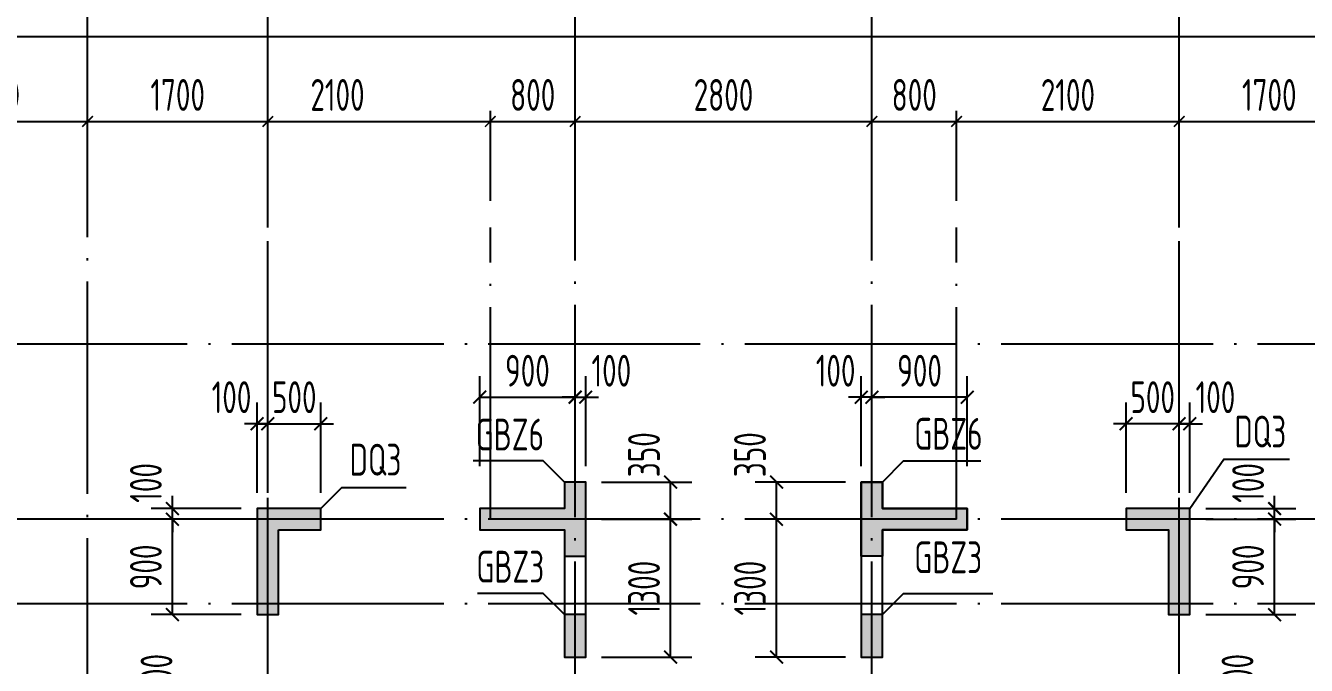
# Model space of a CAD drawing. Extents: x -1307975 to -76406, y -96289 to 379359.
# Drawn here: x -965048 to -952963, y 153824 to 159856 of the extents above; entities that cross this region are included whole.
import ezdxf
from ezdxf.enums import TextEntityAlignment as Align

# ---------------------------------------------------------------- set-up
doc = ezdxf.new("R2010")
doc.units = 0
doc.header["$LTSCALE"] = 1000
doc.linetypes.add('DOTE', pattern=[2.42, 2, -0.2, 0.02, -0.2])
doc.layers.get('0').update_dxf_attribs({"linetype": 'CONTINUOUS'})
doc.layers.get('DEFPOINTS').update_dxf_attribs({"linetype": 'CONTINUOUS'})
for name, color, linetype in [('A-AXIS', 1, 'CONTINUOUS'), ('A-DOTE', 10, 'DOTE'), ('S-Q墙实线', 6, 'CONTINUOUS'), ('S-Q墙标注', 3, 'CONTINUOUS'), ('S-X详图填充', 252, 'CONTINUOUS'), ('S-X详图实线', 4, 'CONTINUOUS'), ('S-Y一般标注', 3, 'CONTINUOUS'), ('S-Z柱编号', 6, 'CONTINUOUS')]:
    doc.layers.add(name, color=color, linetype=linetype)
doc.styles.add('TSSD_DIMENSION', font='Tssdeng.shx', dxfattribs={"width": 0.7, "bigfont": 'tssdchn.shx'})
doc.styles.add('TSSD_REIN', font='tssdeng.shx', dxfattribs={"width": 0.7, "height": 300, "bigfont": 'tssdchn.shx'})
doc.styles.add('结构文字', font='zstxt.shx', dxfattribs={"width": 0.7, "bigfont": 'zshz.shx'})
doc.dimstyles.new('STRUCK', dxfattribs={"dimtxt": 400, "dimasz": 121, "dimexe": 200, "dimexo": 150, "dimgap": 115, "dimtad": 1, "dimdec": 0, "dimdsep": 46, "dimtxsty": '结构文字', "dimblk": 'ARCHTICK', "dimcen": 400, "dimclrd": 3, "dimclre": 3, "dimclrt": 7, "dimadec": 0, "dimazin": 0, "dimtfac": 1, "dimtdec": 0, "dimtix": 1, "dimtmove": 2, "dimatfit": 3, "dimldrblk": '_DIMX', "dimfxl": 1, "dimtolj": 1, "dimtzin": 0, "dimarcsym": 0})
doc.dimstyles.new('TSSD_100_100', dxfattribs={"dimtxt": 300, "dimasz": 100, "dimexe": 100, "dimexo": 250, "dimgap": 100, "dimtad": 1, "dimdec": 0, "dimzin": 0, "dimdsep": 46, "dimtxsty": 'TSSD_DIMENSION', "dimblk": 'ARCHTICK', "dimcen": 0, "dimdle": 100, "dimclrt": 7, "dimadec": 0, "dimazin": 0, "dimtfac": 1, "dimtdec": 0, "dimtix": 1, "dimtmove": 2, "dimatfit": 3, "dimldrblk": 'ARCHTICK', "dimfxl": 1, "dimtolj": 1, "dimtzin": 0, "dimarcsym": 0})

# ---------------------------------------------------------------- blocks, each defined once
blk = doc.blocks.new('_ArchTick')
at = {"color": 0, "linetype": 'ByBlock', "const_width": 0.15}
blk.add_lwpolyline([(-0.5, -0.5), (0.5, 0.5)], dxfattribs=at)
blk = doc.blocks.new('*D266')
at = {"layer": 'DEFPOINTS', "color": 0, "transparency": 16777216}
for p in [(11100, 19250), (9300, 18250), (11100, 18250)]:
    blk.add_point(p, dxfattribs=at)
at = {"layer": 'S-Y一般标注', "color": 0, "lineweight": -2, "transparency": 16777216}
for p, q in [((9300, 18500), (9300, 19350)), ((11100, 18500), (11100, 19350)), ((9200, 19250), (11200, 19250))]:
    blk.add_line(p, q, dxfattribs=at)
at = {"layer": 'S-Y一般标注', "color": 0, "lineweight": -2, "transparency": 16777216, "xscale": 100, "yscale": 100, "zscale": 100, "rotation": 180}
blk.add_blockref('_ArchTick', (9300, 19250), dxfattribs=at)
at = {"layer": 'S-Y一般标注', "color": 0, "lineweight": -2, "transparency": 16777216, "xscale": 100, "yscale": 100, "zscale": 100}
blk.add_blockref('_ArchTick', (11100, 19250), dxfattribs=at)
at = {"layer": 'S-Y一般标注', "color": 7, "transparency": 16777216, "insert": (10200, 19500), "char_height": 300, "attachment_point": 5, "style": 'TSSD_DIMENSION'}
blk.add_mtext('\\A1;1800', dxfattribs=at)
blk = doc.blocks.new('*D267')
at = {"layer": 'DEFPOINTS', "color": 0, "transparency": 16777216}
for p in [(12800, 19250), (11100, 18250), (12800, 18250)]:
    blk.add_point(p, dxfattribs=at)
at = {"layer": 'S-Y一般标注', "color": 0, "lineweight": -2, "transparency": 16777216}
for p, q in [((11100, 18500), (11100, 19350)), ((12800, 18500), (12800, 19350)), ((11000, 19250), (12900, 19250))]:
    blk.add_line(p, q, dxfattribs=at)
at = {"layer": 'S-Y一般标注', "color": 0, "lineweight": -2, "transparency": 16777216, "xscale": 100, "yscale": 100, "zscale": 100, "rotation": 180}
blk.add_blockref('_ArchTick', (11100, 19250), dxfattribs=at)
at = {"layer": 'S-Y一般标注', "color": 0, "lineweight": -2, "transparency": 16777216, "xscale": 100, "yscale": 100, "zscale": 100}
blk.add_blockref('_ArchTick', (12800, 19250), dxfattribs=at)
at = {"layer": 'S-Y一般标注', "color": 7, "transparency": 16777216, "insert": (11950, 19500), "char_height": 300, "attachment_point": 5, "style": 'TSSD_DIMENSION'}
blk.add_mtext('\\A1;1700', dxfattribs=at)
blk = doc.blocks.new('*D268')
at = {"layer": 'DEFPOINTS', "color": 0, "transparency": 16777216}
for p in [(14900, 19250), (12800, 18250), (14900, 18250)]:
    blk.add_point(p, dxfattribs=at)
at = {"layer": 'S-Y一般标注', "color": 0, "lineweight": -2, "transparency": 16777216}
for p, q in [((12800, 18500), (12800, 19350)), ((14900, 18500), (14900, 19350)), ((12700, 19250), (15000, 19250))]:
    blk.add_line(p, q, dxfattribs=at)
at = {"layer": 'S-Y一般标注', "color": 0, "lineweight": -2, "transparency": 16777216, "xscale": 100, "yscale": 100, "zscale": 100, "rotation": 180}
blk.add_blockref('_ArchTick', (12800, 19250), dxfattribs=at)
at = {"layer": 'S-Y一般标注', "color": 0, "lineweight": -2, "transparency": 16777216, "xscale": 100, "yscale": 100, "zscale": 100}
blk.add_blockref('_ArchTick', (14900, 19250), dxfattribs=at)
at = {"layer": 'S-Y一般标注', "color": 7, "transparency": 16777216, "insert": (13458, 19500), "char_height": 300, "attachment_point": 5, "style": 'TSSD_DIMENSION'}
blk.add_mtext('\\A1;2100', dxfattribs=at)
blk = doc.blocks.new('*D269')
at = {"layer": 'DEFPOINTS', "color": 0, "transparency": 16777216}
for p in [(18500, 19250), (15700, 18250), (18500, 18250)]:
    blk.add_point(p, dxfattribs=at)
at = {"layer": 'S-Y一般标注', "color": 0, "lineweight": -2, "transparency": 16777216}
for p, q in [((15700, 18500), (15700, 19350)), ((18500, 18500), (18500, 19350)), ((15600, 19250), (18600, 19250))]:
    blk.add_line(p, q, dxfattribs=at)
at = {"layer": 'S-Y一般标注', "color": 0, "lineweight": -2, "transparency": 16777216, "xscale": 100, "yscale": 100, "zscale": 100, "rotation": 180}
blk.add_blockref('_ArchTick', (15700, 19250), dxfattribs=at)
at = {"layer": 'S-Y一般标注', "color": 0, "lineweight": -2, "transparency": 16777216, "xscale": 100, "yscale": 100, "zscale": 100}
blk.add_blockref('_ArchTick', (18500, 19250), dxfattribs=at)
at = {"layer": 'S-Y一般标注', "color": 7, "transparency": 16777216, "insert": (17100, 19500), "char_height": 300, "attachment_point": 5, "style": 'TSSD_DIMENSION'}
blk.add_mtext('\\A1;2800', dxfattribs=at)
blk = doc.blocks.new('*D270')
at = {"layer": 'DEFPOINTS', "color": 0, "transparency": 16777216}
for p in [(19300, 19250), (18500, 18250), (19300, 18250)]:
    blk.add_point(p, dxfattribs=at)
at = {"layer": 'S-Y一般标注', "color": 0, "lineweight": -2, "transparency": 16777216}
for p, q in [((18500, 18500), (18500, 19350)), ((19300, 18500), (19300, 19350)), ((18400, 19250), (19400, 19250))]:
    blk.add_line(p, q, dxfattribs=at)
at = {"layer": 'S-Y一般标注', "color": 0, "lineweight": -2, "transparency": 16777216, "xscale": 100, "yscale": 100, "zscale": 100, "rotation": 180}
blk.add_blockref('_ArchTick', (18500, 19250), dxfattribs=at)
at = {"layer": 'S-Y一般标注', "color": 0, "lineweight": -2, "transparency": 16777216, "xscale": 100, "yscale": 100, "zscale": 100}
blk.add_blockref('_ArchTick', (19300, 19250), dxfattribs=at)
at = {"layer": 'S-Y一般标注', "color": 7, "transparency": 16777216, "insert": (18900, 19500), "char_height": 300, "attachment_point": 5, "style": 'TSSD_DIMENSION'}
blk.add_mtext('\\A1;800', dxfattribs=at)
blk = doc.blocks.new('*D271')
at = {"layer": 'DEFPOINTS', "color": 0, "transparency": 16777216}
for p in [(23100, 19250), (21400, 18250), (23100, 18250)]:
    blk.add_point(p, dxfattribs=at)
at = {"layer": 'S-Y一般标注', "color": 0, "lineweight": -2, "transparency": 16777216}
for p, q in [((21400, 18500), (21400, 19350)), ((23100, 18500), (23100, 19350)), ((21300, 19250), (23200, 19250))]:
    blk.add_line(p, q, dxfattribs=at)
at = {"layer": 'S-Y一般标注', "color": 0, "lineweight": -2, "transparency": 16777216, "xscale": 100, "yscale": 100, "zscale": 100, "rotation": 180}
blk.add_blockref('_ArchTick', (21400, 19250), dxfattribs=at)
at = {"layer": 'S-Y一般标注', "color": 0, "lineweight": -2, "transparency": 16777216, "xscale": 100, "yscale": 100, "zscale": 100}
blk.add_blockref('_ArchTick', (23100, 19250), dxfattribs=at)
at = {"layer": 'S-Y一般标注', "color": 7, "transparency": 16777216, "insert": (22250, 19500), "char_height": 300, "attachment_point": 5, "style": 'TSSD_DIMENSION'}
blk.add_mtext('\\A1;1700', dxfattribs=at)
blk = doc.blocks.new('*D286')
at = {"layer": 'DEFPOINTS', "color": 0, "transparency": 16777216}
for p in [(54600, 20050), (4600, 18250), (54600, 18250)]:
    blk.add_point(p, dxfattribs=at)
at = {"layer": 'S-Y一般标注', "color": 0, "lineweight": -2, "transparency": 16777216}
for p, q in [((4600, 18500), (4600, 20150)), ((54600, 18500), (54600, 20150)), ((4500, 20050), (54700, 20050))]:
    blk.add_line(p, q, dxfattribs=at)
at = {"layer": 'S-Y一般标注', "color": 0, "lineweight": -2, "transparency": 16777216, "xscale": 100, "yscale": 100, "zscale": 100, "rotation": 180}
blk.add_blockref('_ArchTick', (4600, 20050), dxfattribs=at)
at = {"layer": 'S-Y一般标注', "color": 0, "lineweight": -2, "transparency": 16777216, "xscale": 100, "yscale": 100, "zscale": 100}
blk.add_blockref('_ArchTick', (54600, 20050), dxfattribs=at)
at = {"layer": 'S-Y一般标注', "color": 7, "transparency": 16777216, "insert": (29600, 20300), "char_height": 300, "attachment_point": 5, "style": 'TSSD_DIMENSION'}
blk.add_mtext('\\A1;50000', dxfattribs=at)
blk = doc.blocks.new('*D297')
at = {"layer": 'DEFPOINTS', "color": 0, "transparency": 16777216}
for p in [(15700, 19250), (14900, 18250), (15700, 18250)]:
    blk.add_point(p, dxfattribs=at)
at = {"layer": 'S-Y一般标注', "color": 0, "lineweight": -2, "transparency": 16777216}
for p, q in [((14900, 18500), (14900, 19350)), ((15700, 18500), (15700, 19350)), ((14800, 19250), (15800, 19250))]:
    blk.add_line(p, q, dxfattribs=at)
at = {"layer": 'S-Y一般标注', "color": 0, "lineweight": -2, "transparency": 16777216, "xscale": 100, "yscale": 100, "zscale": 100, "rotation": 180}
blk.add_blockref('_ArchTick', (14900, 19250), dxfattribs=at)
at = {"layer": 'S-Y一般标注', "color": 0, "lineweight": -2, "transparency": 16777216, "xscale": 100, "yscale": 100, "zscale": 100}
blk.add_blockref('_ArchTick', (15700, 19250), dxfattribs=at)
at = {"layer": 'S-Y一般标注', "color": 7, "transparency": 16777216, "insert": (15300, 19500), "char_height": 300, "attachment_point": 5, "style": 'TSSD_DIMENSION'}
blk.add_mtext('\\A1;800', dxfattribs=at)
blk = doc.blocks.new('*D298')
at = {"layer": 'DEFPOINTS', "color": 0, "transparency": 16777216}
for p in [(21400, 19250), (19300, 18250), (21400, 18250)]:
    blk.add_point(p, dxfattribs=at)
at = {"layer": 'S-Y一般标注', "color": 0, "lineweight": -2, "transparency": 16777216}
for p, q in [((19300, 18500), (19300, 19350)), ((21400, 18500), (21400, 19350)), ((19200, 19250), (21500, 19250))]:
    blk.add_line(p, q, dxfattribs=at)
at = {"layer": 'S-Y一般标注', "color": 0, "lineweight": -2, "transparency": 16777216, "xscale": 100, "yscale": 100, "zscale": 100, "rotation": 180}
blk.add_blockref('_ArchTick', (19300, 19250), dxfattribs=at)
at = {"layer": 'S-Y一般标注', "color": 0, "lineweight": -2, "transparency": 16777216, "xscale": 100, "yscale": 100, "zscale": 100}
blk.add_blockref('_ArchTick', (21400, 19250), dxfattribs=at)
at = {"layer": 'S-Y一般标注', "color": 7, "transparency": 16777216, "insert": (20350, 19500), "char_height": 300, "attachment_point": 5, "style": 'TSSD_DIMENSION'}
blk.add_mtext('\\A1;2100', dxfattribs=at)
blk = doc.blocks.new('*D1424')
at = {"layer": 'DEFPOINTS', "color": 0, "transparency": 16777216}
for p in [(-964363, 153502), (-963563, 153502), (-964363, 153402)]:
    blk.add_point(p, dxfattribs=at)
at = {"layer": 'S-Q墙标注', "color": 3, "lineweight": -2, "transparency": 16777216}
for p, q in [((-963563, 153502), (-963563, 153623)), ((-964213, 153502), (-963363, 153502)), ((-963563, 153402), (-963563, 153502)), ((-964213, 153402), (-963363, 153402)), ((-963563, 153402), (-963563, 153281))]:
    blk.add_line(p, q, dxfattribs=at)
at = {"layer": 'S-Q墙标注', "color": 3, "lineweight": -2, "transparency": 16777216, "xscale": 121, "yscale": 121, "zscale": 121}
for p, rotation in [((-963563, 153502), 270), ((-963563, 153402), 90)]:
    blk.add_blockref('_ArchTick', p, dxfattribs=dict(at, rotation=rotation))
at = {"layer": 'S-Q墙标注', "color": 7, "transparency": 16777216, "insert": (-963813, 153744), "char_height": 300, "attachment_point": 5, "rotation": 90, "style": 'TSSD_REIN'}
blk.add_mtext('\\A1;100', dxfattribs=at)
blk = doc.blocks.new('_DIMX')
blk.add_line((-150, 0), (150, 0))
at = {"const_width": 50}
blk.add_lwpolyline([(-70, -70), (70, 70)], dxfattribs=at)
blk = doc.blocks.new('*D1431')
at = {"layer": 'DEFPOINTS', "color": 0, "transparency": 16777216}
for p in [(-963663, 155202), (-962863, 155202), (-962863, 154302)]:
    blk.add_point(p, dxfattribs=at)
at = {"layer": 'S-Q墙标注', "color": 3, "lineweight": -2, "transparency": 16777216}
for p, q in [((-963013, 155202), (-963863, 155202)), ((-963663, 154302), (-963663, 155202)), ((-963013, 154302), (-963863, 154302))]:
    blk.add_line(p, q, dxfattribs=at)
at = {"layer": 'S-Q墙标注', "color": 3, "lineweight": -2, "transparency": 16777216, "xscale": 121, "yscale": 121, "zscale": 121}
for p, rotation in [((-963663, 155202), 90), ((-963663, 154302), 270)]:
    blk.add_blockref('_ArchTick', p, dxfattribs=dict(at, rotation=rotation))
at = {"layer": 'S-Q墙标注', "color": 7, "transparency": 16777216, "insert": (-963913, 154752), "char_height": 300, "attachment_point": 5, "rotation": 90, "style": 'TSSD_REIN'}
blk.add_mtext('\\A1;900', dxfattribs=at)
blk = doc.blocks.new('*D1432')
at = {"layer": 'DEFPOINTS', "color": 0, "transparency": 16777216}
for p in [(-963663, 155302), (-962863, 155302), (-962863, 155202)]:
    blk.add_point(p, dxfattribs=at)
at = {"layer": 'S-Q墙标注', "color": 3, "lineweight": -2, "transparency": 16777216}
for p, q in [((-963663, 155302), (-963663, 155423)), ((-963013, 155302), (-963863, 155302)), ((-963663, 155202), (-963663, 155302)), ((-963013, 155202), (-963863, 155202)), ((-963663, 155202), (-963663, 155081))]:
    blk.add_line(p, q, dxfattribs=at)
at = {"layer": 'S-Q墙标注', "color": 3, "lineweight": -2, "transparency": 16777216, "xscale": 121, "yscale": 121, "zscale": 121}
for p, rotation in [((-963663, 155302), 270), ((-963663, 155202), 90)]:
    blk.add_blockref('_ArchTick', p, dxfattribs=dict(at, rotation=rotation))
at = {"layer": 'S-Q墙标注', "color": 7, "transparency": 16777216, "insert": (-963913, 155544), "char_height": 300, "attachment_point": 5, "rotation": 90, "style": 'TSSD_REIN'}
blk.add_mtext('\\A1;100', dxfattribs=at)
blk = doc.blocks.new('*D1433')
at = {"layer": 'DEFPOINTS', "color": 0, "transparency": 16777216}
for p in [(-962763, 156102), (-962863, 155302), (-962763, 155302)]:
    blk.add_point(p, dxfattribs=at)
at = {"layer": 'S-Q墙标注', "color": 3, "lineweight": -2, "transparency": 16777216}
for p, q in [((-962863, 155452), (-962863, 156302)), ((-962763, 155452), (-962763, 156302)), ((-962863, 156102), (-962984, 156102)), ((-962863, 156102), (-962763, 156102)), ((-962763, 156102), (-962642, 156102))]:
    blk.add_line(p, q, dxfattribs=at)
at = {"layer": 'S-Q墙标注', "color": 3, "lineweight": -2, "transparency": 16777216, "xscale": 121, "yscale": 121, "zscale": 121}
blk.add_blockref('_ArchTick', (-962863, 156102), dxfattribs=at)
at = {"layer": 'S-Q墙标注', "color": 3, "lineweight": -2, "transparency": 16777216, "xscale": 121, "yscale": 121, "zscale": 121, "rotation": 180}
blk.add_blockref('_ArchTick', (-962763, 156102), dxfattribs=at)
at = {"layer": 'S-Q墙标注', "color": 7, "transparency": 16777216, "insert": (-963105, 156352), "char_height": 300, "attachment_point": 5, "style": 'TSSD_REIN'}
blk.add_mtext('\\A1;100', dxfattribs=at)
blk = doc.blocks.new('*D1434')
at = {"layer": 'DEFPOINTS', "color": 0, "transparency": 16777216}
for p in [(-962263, 156102), (-962763, 155302), (-962263, 155302)]:
    blk.add_point(p, dxfattribs=at)
at = {"layer": 'S-Q墙标注', "color": 3, "lineweight": -2, "transparency": 16777216}
for p, q in [((-962763, 155452), (-962763, 156302)), ((-962263, 155452), (-962263, 156302)), ((-962763, 156102), (-962884, 156102)), ((-962763, 156102), (-962263, 156102)), ((-962263, 156102), (-962142, 156102))]:
    blk.add_line(p, q, dxfattribs=at)
at = {"layer": 'S-Q墙标注', "color": 3, "lineweight": -2, "transparency": 16777216, "xscale": 121, "yscale": 121, "zscale": 121}
blk.add_blockref('_ArchTick', (-962763, 156102), dxfattribs=at)
at = {"layer": 'S-Q墙标注', "color": 3, "lineweight": -2, "transparency": 16777216, "xscale": 121, "yscale": 121, "zscale": 121, "rotation": 180}
blk.add_blockref('_ArchTick', (-962263, 156102), dxfattribs=at)
at = {"layer": 'S-Q墙标注', "color": 7, "transparency": 16777216, "insert": (-962513, 156352), "char_height": 300, "attachment_point": 5, "style": 'TSSD_REIN'}
blk.add_mtext('\\A1;500', dxfattribs=at)
blk = doc.blocks.new('*D1455')
at = {"layer": 'DEFPOINTS', "color": 0, "transparency": 16777216}
for p in [(-953363, 153502), (-952563, 153502), (-952563, 153402)]:
    blk.add_point(p, dxfattribs=at)
at = {"layer": 'S-Q墙标注', "color": 3, "lineweight": -2, "transparency": 16777216}
for p, q in [((-953363, 153502), (-953363, 153623)), ((-952713, 153502), (-953563, 153502)), ((-953363, 153402), (-953363, 153502)), ((-952713, 153402), (-953563, 153402)), ((-953363, 153402), (-953363, 153281))]:
    blk.add_line(p, q, dxfattribs=at)
at = {"layer": 'S-Q墙标注', "color": 3, "lineweight": -2, "transparency": 16777216, "xscale": 121, "yscale": 121, "zscale": 121}
for p, rotation in [((-953363, 153502), 270), ((-953363, 153402), 90)]:
    blk.add_blockref('_ArchTick', p, dxfattribs=dict(at, rotation=rotation))
at = {"layer": 'S-Q墙标注', "color": 7, "transparency": 16777216, "insert": (-953613, 153744), "char_height": 300, "attachment_point": 5, "rotation": 90, "style": 'TSSD_REIN'}
blk.add_mtext('\\A1;100', dxfattribs=at)
blk = doc.blocks.new('*D1462')
at = {"layer": 'DEFPOINTS', "color": 0, "transparency": 16777216}
for p in [(-954063, 155202), (-953263, 155202), (-954063, 154302)]:
    blk.add_point(p, dxfattribs=at)
at = {"layer": 'S-Q墙标注', "color": 3, "lineweight": -2, "transparency": 16777216}
for p, q in [((-953913, 155202), (-953063, 155202)), ((-953263, 154302), (-953263, 155202)), ((-953913, 154302), (-953063, 154302))]:
    blk.add_line(p, q, dxfattribs=at)
at = {"layer": 'S-Q墙标注', "color": 3, "lineweight": -2, "transparency": 16777216, "xscale": 121, "yscale": 121, "zscale": 121}
for p, rotation in [((-953263, 155202), 90), ((-953263, 154302), 270)]:
    blk.add_blockref('_ArchTick', p, dxfattribs=dict(at, rotation=rotation))
at = {"layer": 'S-Q墙标注', "color": 7, "transparency": 16777216, "insert": (-953513, 154752), "char_height": 300, "attachment_point": 5, "rotation": 90, "style": 'TSSD_REIN'}
blk.add_mtext('\\A1;900', dxfattribs=at)
blk = doc.blocks.new('*D1463')
at = {"layer": 'DEFPOINTS', "color": 0, "transparency": 16777216}
for p in [(-954063, 155302), (-953263, 155302), (-954063, 155202)]:
    blk.add_point(p, dxfattribs=at)
at = {"layer": 'S-Q墙标注', "color": 3, "lineweight": -2, "transparency": 16777216}
for p, q in [((-953263, 155302), (-953263, 155423)), ((-953913, 155302), (-953063, 155302)), ((-953263, 155202), (-953263, 155302)), ((-953913, 155202), (-953063, 155202)), ((-953263, 155202), (-953263, 155081))]:
    blk.add_line(p, q, dxfattribs=at)
at = {"layer": 'S-Q墙标注', "color": 3, "lineweight": -2, "transparency": 16777216, "xscale": 121, "yscale": 121, "zscale": 121}
for p, rotation in [((-953263, 155302), 270), ((-953263, 155202), 90)]:
    blk.add_blockref('_ArchTick', p, dxfattribs=dict(at, rotation=rotation))
at = {"layer": 'S-Q墙标注', "color": 7, "transparency": 16777216, "insert": (-953513, 155544), "char_height": 300, "attachment_point": 5, "rotation": 90, "style": 'TSSD_REIN'}
blk.add_mtext('\\A1;100', dxfattribs=at)
blk = doc.blocks.new('*D1464')
at = {"layer": 'DEFPOINTS', "color": 0, "transparency": 16777216}
for p in [(-954163, 156102), (-954163, 155302), (-954063, 155302)]:
    blk.add_point(p, dxfattribs=at)
at = {"layer": 'S-Q墙标注', "color": 3, "lineweight": -2, "transparency": 16777216}
for p, q in [((-954163, 155452), (-954163, 156302)), ((-954063, 155452), (-954063, 156302)), ((-954163, 156102), (-954284, 156102)), ((-954063, 156102), (-954163, 156102)), ((-954063, 156102), (-953942, 156102))]:
    blk.add_line(p, q, dxfattribs=at)
at = {"layer": 'S-Q墙标注', "color": 3, "lineweight": -2, "transparency": 16777216, "xscale": 121, "yscale": 121, "zscale": 121}
blk.add_blockref('_ArchTick', (-954163, 156102), dxfattribs=at)
at = {"layer": 'S-Q墙标注', "color": 3, "lineweight": -2, "transparency": 16777216, "xscale": 121, "yscale": 121, "zscale": 121, "rotation": 180}
blk.add_blockref('_ArchTick', (-954063, 156102), dxfattribs=at)
at = {"layer": 'S-Q墙标注', "color": 7, "transparency": 16777216, "insert": (-953821, 156352), "char_height": 300, "attachment_point": 5, "style": 'TSSD_REIN'}
blk.add_mtext('\\A1;100', dxfattribs=at)
blk = doc.blocks.new('*D1465')
at = {"layer": 'DEFPOINTS', "color": 0, "transparency": 16777216}
for p in [(-954663, 156102), (-954663, 155302), (-954163, 155302)]:
    blk.add_point(p, dxfattribs=at)
at = {"layer": 'S-Q墙标注', "color": 3, "lineweight": -2, "transparency": 16777216}
for p, q in [((-954663, 155452), (-954663, 156302)), ((-954163, 155452), (-954163, 156302)), ((-954663, 156102), (-954784, 156102)), ((-954163, 156102), (-954663, 156102)), ((-954163, 156102), (-954042, 156102))]:
    blk.add_line(p, q, dxfattribs=at)
at = {"layer": 'S-Q墙标注', "color": 3, "lineweight": -2, "transparency": 16777216, "xscale": 121, "yscale": 121, "zscale": 121}
blk.add_blockref('_ArchTick', (-954663, 156102), dxfattribs=at)
at = {"layer": 'S-Q墙标注', "color": 3, "lineweight": -2, "transparency": 16777216, "xscale": 121, "yscale": 121, "zscale": 121, "rotation": 180}
blk.add_blockref('_ArchTick', (-954163, 156102), dxfattribs=at)
at = {"layer": 'S-Q墙标注', "color": 7, "transparency": 16777216, "insert": (-954413, 156352), "char_height": 300, "attachment_point": 5, "style": 'TSSD_REIN'}
blk.add_mtext('\\A1;500', dxfattribs=at)
blk = doc.blocks.new('*D1780')
at = {"layer": 'DEFPOINTS', "color": 0, "transparency": 16777216}
for p in [(-959763, 155202), (-958963, 155202), (-959763, 153902)]:
    blk.add_point(p, dxfattribs=at)
at = {"layer": 'S-Q墙标注', "color": 3, "lineweight": -2, "transparency": 16777216}
for p, q in [((-959613, 155202), (-958763, 155202)), ((-958963, 153902), (-958963, 155202)), ((-959613, 153902), (-958763, 153902))]:
    blk.add_line(p, q, dxfattribs=at)
at = {"layer": 'S-Q墙标注', "color": 3, "lineweight": -2, "transparency": 16777216, "xscale": 121, "yscale": 121, "zscale": 121}
for p, rotation in [((-958963, 155202), 90), ((-958963, 153902), 270)]:
    blk.add_blockref('_ArchTick', p, dxfattribs=dict(at, rotation=rotation))
at = {"layer": 'S-Q墙标注', "color": 7, "transparency": 16777216, "insert": (-959213, 154552), "char_height": 300, "attachment_point": 5, "rotation": 90, "style": 'TSSD_REIN'}
blk.add_mtext('\\A1;1300', dxfattribs=at)
blk = doc.blocks.new('*D1781')
at = {"layer": 'DEFPOINTS', "color": 0, "transparency": 16777216}
for p in [(-959763, 155552), (-958963, 155552), (-959763, 155202)]:
    blk.add_point(p, dxfattribs=at)
at = {"layer": 'S-Q墙标注', "color": 3, "lineweight": -2, "transparency": 16777216}
for p, q in [((-959613, 155552), (-958763, 155552)), ((-958963, 155202), (-958963, 155552)), ((-959613, 155202), (-958763, 155202))]:
    blk.add_line(p, q, dxfattribs=at)
at = {"layer": 'S-Q墙标注', "color": 3, "lineweight": -2, "transparency": 16777216, "xscale": 121, "yscale": 121, "zscale": 121}
for p, rotation in [((-958963, 155552), 90), ((-958963, 155202), 270)]:
    blk.add_blockref('_ArchTick', p, dxfattribs=dict(at, rotation=rotation))
at = {"layer": 'S-Q墙标注', "color": 7, "transparency": 16777216, "insert": (-959213, 155810), "char_height": 300, "attachment_point": 5, "rotation": 90, "style": 'TSSD_REIN'}
blk.add_mtext('\\A1;350', dxfattribs=at)
blk = doc.blocks.new('*D1782')
at = {"layer": 'DEFPOINTS', "color": 0, "transparency": 16777216}
for p in [(-959863, 156352), (-960763, 155552), (-959863, 155552)]:
    blk.add_point(p, dxfattribs=at)
at = {"layer": 'S-Q墙标注', "color": 3, "lineweight": -2, "transparency": 16777216}
for p, q in [((-960763, 155702), (-960763, 156552)), ((-959863, 155702), (-959863, 156552)), ((-960763, 156352), (-959863, 156352))]:
    blk.add_line(p, q, dxfattribs=at)
at = {"layer": 'S-Q墙标注', "color": 3, "lineweight": -2, "transparency": 16777216, "xscale": 121, "yscale": 121, "zscale": 121, "rotation": 180}
blk.add_blockref('_ArchTick', (-960763, 156352), dxfattribs=at)
at = {"layer": 'S-Q墙标注', "color": 3, "lineweight": -2, "transparency": 16777216, "xscale": 121, "yscale": 121, "zscale": 121}
blk.add_blockref('_ArchTick', (-959863, 156352), dxfattribs=at)
at = {"layer": 'S-Q墙标注', "color": 7, "transparency": 16777216, "insert": (-960313, 156602), "char_height": 300, "attachment_point": 5, "style": 'TSSD_REIN'}
blk.add_mtext('\\A1;900', dxfattribs=at)
blk = doc.blocks.new('*D1783')
at = {"layer": 'DEFPOINTS', "color": 0, "transparency": 16777216}
for p in [(-959763, 156352), (-959863, 155552), (-959763, 155552)]:
    blk.add_point(p, dxfattribs=at)
at = {"layer": 'S-Q墙标注', "color": 3, "lineweight": -2, "transparency": 16777216}
for p, q in [((-959863, 155702), (-959863, 156552)), ((-959763, 155702), (-959763, 156552)), ((-959863, 156352), (-959984, 156352)), ((-959863, 156352), (-959763, 156352)), ((-959763, 156352), (-959642, 156352))]:
    blk.add_line(p, q, dxfattribs=at)
at = {"layer": 'S-Q墙标注', "color": 3, "lineweight": -2, "transparency": 16777216, "xscale": 121, "yscale": 121, "zscale": 121}
blk.add_blockref('_ArchTick', (-959863, 156352), dxfattribs=at)
at = {"layer": 'S-Q墙标注', "color": 3, "lineweight": -2, "transparency": 16777216, "xscale": 121, "yscale": 121, "zscale": 121, "rotation": 180}
blk.add_blockref('_ArchTick', (-959763, 156352), dxfattribs=at)
at = {"layer": 'S-Q墙标注', "color": 7, "transparency": 16777216, "insert": (-959521, 156602), "char_height": 300, "attachment_point": 5, "style": 'TSSD_REIN'}
blk.add_mtext('\\A1;100', dxfattribs=at)
blk = doc.blocks.new('*D1784')
at = {"layer": 'DEFPOINTS', "color": 0, "transparency": 16777216}
for p in [(-957963, 155202), (-957163, 155202), (-957163, 153902)]:
    blk.add_point(p, dxfattribs=at)
at = {"layer": 'S-Q墙标注', "color": 3, "lineweight": -2, "transparency": 16777216}
for p, q in [((-957313, 155202), (-958163, 155202)), ((-957963, 153902), (-957963, 155202)), ((-957313, 153902), (-958163, 153902))]:
    blk.add_line(p, q, dxfattribs=at)
at = {"layer": 'S-Q墙标注', "color": 3, "lineweight": -2, "transparency": 16777216, "xscale": 121, "yscale": 121, "zscale": 121}
for p, rotation in [((-957963, 155202), 90), ((-957963, 153902), 270)]:
    blk.add_blockref('_ArchTick', p, dxfattribs=dict(at, rotation=rotation))
at = {"layer": 'S-Q墙标注', "color": 7, "transparency": 16777216, "insert": (-958213, 154552), "char_height": 300, "attachment_point": 5, "rotation": 90, "style": 'TSSD_REIN'}
blk.add_mtext('\\A1;1300', dxfattribs=at)
blk = doc.blocks.new('*D1785')
at = {"layer": 'DEFPOINTS', "color": 0, "transparency": 16777216}
for p in [(-957963, 155552), (-957163, 155552), (-957163, 155202)]:
    blk.add_point(p, dxfattribs=at)
at = {"layer": 'S-Q墙标注', "color": 3, "lineweight": -2, "transparency": 16777216}
for p, q in [((-957313, 155552), (-958163, 155552)), ((-957963, 155202), (-957963, 155552)), ((-957313, 155202), (-958163, 155202))]:
    blk.add_line(p, q, dxfattribs=at)
at = {"layer": 'S-Q墙标注', "color": 3, "lineweight": -2, "transparency": 16777216, "xscale": 121, "yscale": 121, "zscale": 121}
for p, rotation in [((-957963, 155552), 90), ((-957963, 155202), 270)]:
    blk.add_blockref('_ArchTick', p, dxfattribs=dict(at, rotation=rotation))
at = {"layer": 'S-Q墙标注', "color": 7, "transparency": 16777216, "insert": (-958213, 155810), "char_height": 300, "attachment_point": 5, "rotation": 90, "style": 'TSSD_REIN'}
blk.add_mtext('\\A1;350', dxfattribs=at)
blk = doc.blocks.new('*D1786')
at = {"layer": 'DEFPOINTS', "color": 0, "transparency": 16777216}
for p in [(-957063, 156352), (-957063, 155552), (-956163, 155552)]:
    blk.add_point(p, dxfattribs=at)
at = {"layer": 'S-Q墙标注', "color": 3, "lineweight": -2, "transparency": 16777216}
for p, q in [((-957063, 155702), (-957063, 156552)), ((-956163, 155702), (-956163, 156552)), ((-956163, 156352), (-957063, 156352))]:
    blk.add_line(p, q, dxfattribs=at)
at = {"layer": 'S-Q墙标注', "color": 3, "lineweight": -2, "transparency": 16777216, "xscale": 121, "yscale": 121, "zscale": 121, "rotation": 180}
blk.add_blockref('_ArchTick', (-957063, 156352), dxfattribs=at)
at = {"layer": 'S-Q墙标注', "color": 3, "lineweight": -2, "transparency": 16777216, "xscale": 121, "yscale": 121, "zscale": 121}
blk.add_blockref('_ArchTick', (-956163, 156352), dxfattribs=at)
at = {"layer": 'S-Q墙标注', "color": 7, "transparency": 16777216, "insert": (-956613, 156602), "char_height": 300, "attachment_point": 5, "style": 'TSSD_REIN'}
blk.add_mtext('\\A1;900', dxfattribs=at)
blk = doc.blocks.new('*D1787')
at = {"layer": 'DEFPOINTS', "color": 0, "transparency": 16777216}
for p in [(-957163, 156352), (-957163, 155552), (-957063, 155552)]:
    blk.add_point(p, dxfattribs=at)
at = {"layer": 'S-Q墙标注', "color": 3, "lineweight": -2, "transparency": 16777216}
for p, q in [((-957163, 155702), (-957163, 156552)), ((-957063, 155702), (-957063, 156552)), ((-957163, 156352), (-957284, 156352)), ((-957063, 156352), (-957163, 156352)), ((-957063, 156352), (-956942, 156352))]:
    blk.add_line(p, q, dxfattribs=at)
at = {"layer": 'S-Q墙标注', "color": 3, "lineweight": -2, "transparency": 16777216, "xscale": 121, "yscale": 121, "zscale": 121}
blk.add_blockref('_ArchTick', (-957163, 156352), dxfattribs=at)
at = {"layer": 'S-Q墙标注', "color": 3, "lineweight": -2, "transparency": 16777216, "xscale": 121, "yscale": 121, "zscale": 121, "rotation": 180}
blk.add_blockref('_ArchTick', (-957063, 156352), dxfattribs=at)
at = {"layer": 'S-Q墙标注', "color": 7, "transparency": 16777216, "insert": (-957405, 156602), "char_height": 300, "attachment_point": 5, "style": 'TSSD_REIN'}
blk.add_mtext('\\A1;100', dxfattribs=at)
blk = doc.blocks.new('20210726.16395156')
at = {"layer": 'A-AXIS'}
for p, q in [((11100, 18249.9), (11100, 21049.9)), ((12800, 18249.9), (12800, 21049.9)), ((15700, 18249.9), (15700, 21049.9)), ((18500, 18249.9), (18500, 21049.9)), ((21400, 18249.9), (21400, 21049.9))]:
    blk.add_line(p, q, dxfattribs=at)
at = {"layer": 'A-DOTE'}
for p, q in [((11100, 10900), (11100, 18249.9)), ((12800, 13700), (12800, 18249.9)), ((14900, 15500), (14900, 18249.9)), ((15700, 13100.3), (15700, 18249.9)), ((18500, 13100.3), (18500, 18249.9)), ((19300, 15500), (19300, 18249.9)), ((21400, 13700), (21400, 18249.9)), ((55600, 17150), (3600, 17150)), ((55600, 15500), (3600, 15500)), ((55600, 14700), (3600, 14700))]:
    blk.add_line(p, q, dxfattribs=at)
at = {"layer": 'S-Y一般标注'}
for base, p1, p2, picture, middle in [((54600, 20049.9), (4600, 18249.9), (54600, 18249.9), '*D286', (29600, 20299.9)), ((11100, 19249.9), (9300, 18249.9), (11100, 18249.9), '*D266', (10200, 19499.9)), ((12800, 19249.9), (11100, 18249.9), (12800, 18249.9), '*D267', (11950, 19499.9)), ((15700, 19249.9), (14900, 18249.9), (15700, 18249.9), '*D297', (15300, 19499.9)), ((18500, 19249.9), (15700, 18249.9), (18500, 18249.9), '*D269', (17100, 19499.9)), ((19300, 19249.9), (18500, 18249.9), (19300, 18249.9), '*D270', (18900, 19499.9)), ((21400, 19249.9), (19300, 18249.9), (21400, 18249.9), '*D298', (20350, 19499.9)), ((23100, 19249.9), (21400, 18249.9), (23100, 18249.9), '*D271', (22250, 19499.9))]:
    dim = blk.add_linear_dim(base=base, p1=p1, p2=p2, dimstyle='TSSD_100_100', dxfattribs=at)
    dim.commit()
    dim.dimension.update_dxf_attribs({"geometry": picture, "text_midpoint": middle})
dim = blk.add_linear_dim(base=(14900, 19249.9), p1=(12800, 18249.9), p2=(14900, 18249.9), dimstyle='TSSD_100_100', dxfattribs=at)
dim.commit()
dim.dimension.update_dxf_attribs({"geometry": '*D268', "text_midpoint": (13458.1, 19499.9), "dimtype": 160})

msp = doc.modelspace()

# ---------------------------------------------------------------- hatches: boundary and pattern name
at = {"layer": 'S-X详图填充'}
h = msp.add_hatch(color=256, dxfattribs=at)
h.dxf.hatch_style = 1
h.paths.add_polyline_path([(-959962.98, 154851.85), (-959762.98, 154851.85), (-959762.98, 155552.31), (-959962.98, 155552.31), (-959962.98, 155302.31), (-960763.1, 155302.31), (-960763.1, 155102.31), (-959962.98, 155102.31)])
h = msp.add_hatch(color=256, dxfattribs=at)
h.dxf.hatch_style = 1
h.paths.add_polyline_path([(-956962.98, 154851.85), (-957162.98, 154851.85), (-957162.98, 155552.31), (-956962.98, 155552.31), (-956962.98, 155302.31), (-956162.85, 155302.31), (-956162.85, 155102.31), (-956962.98, 155102.31)])
h = msp.add_hatch(color=256, dxfattribs=at)
h.dxf.hatch_style = 1
h.paths.add_polyline_path([(-962662.98, 155102.31), (-962263.06, 155102.31), (-962263.06, 155302.31), (-962862.98, 155302.31), (-962862.98, 154302.31), (-962662.98, 154302.31)])
h = msp.add_hatch(color=256, dxfattribs=at)
h.dxf.hatch_style = 1
h.paths.add_polyline_path([(-954062.98, 155302.31), (-954662.89, 155302.31), (-954662.89, 155102.31), (-954262.98, 155102.31), (-954262.98, 154302.31), (-954062.98, 154302.31)])
h = msp.add_hatch(color=256, dxfattribs=at)
h.dxf.hatch_style = 1
h.paths.add_polyline_path([(-959762.98, 154302.31), (-959962.98, 154302.31), (-959962.98, 153902.31), (-959762.98, 153902.31)])
h = msp.add_hatch(color=256, dxfattribs=at)
h.dxf.hatch_style = 1
h.paths.add_polyline_path([(-956962.98, 154302.31), (-957162.98, 154302.31), (-957162.98, 153902.31), (-956962.98, 153902.31)])

# ---------------------------------------------------------------- linework, layer by layer
at = {"layer": 'S-Q墙实线'}
msp.add_lwpolyline([(-959762.98, 155202.31), (-959762.98, 155552.31), (-959962.98, 155552.31), (-959962.98, 155302.31), (-960763.1, 155302.31), (-960763.1, 155102.31), (-959962.98, 155102.31), (-959962.98, 153902.31), (-959762.98, 153902.31), (-959762.98, 155202.31)], dxfattribs=at)
for points in [[(-957162.98, 155202.31), (-957162.98, 153902.31), (-956962.98, 153902.31), (-956962.98, 155102.31), (-956163.37, 155102.31), (-956163.37, 155302.31), (-956962.98, 155302.31), (-956962.98, 155552.31), (-957162.98, 155552.31)], [(-962662.98, 155102.31), (-962263.06, 155102.31), (-962263.06, 155302.31), (-962862.98, 155302.31), (-962862.98, 154302.31), (-962662.98, 154302.31)], [(-954062.98, 155302.31), (-954662.89, 155302.31), (-954662.89, 155102.31), (-954262.98, 155102.31), (-954262.98, 154302.31), (-954062.98, 154302.31)]]:
    msp.add_lwpolyline(points, close=True, dxfattribs=at)
at = {"layer": 'S-X详图实线'}
for points in [[(-959962.98, 154851.85), (-959762.98, 154851.85), (-959762.98, 155552.31), (-959962.98, 155552.31), (-959962.98, 155302.31), (-960763.1, 155302.31), (-960763.1, 155102.31), (-959962.98, 155102.31), (-959962.98, 155102.31)], [(-956962.98, 154851.85), (-957162.98, 154851.85), (-957162.98, 155552.31), (-956962.98, 155552.31), (-956962.98, 155302.31), (-956162.85, 155302.31), (-956162.85, 155102.31), (-956962.98, 155102.31), (-956962.98, 155102.31)], [(-962662.98, 155102.31), (-962263.06, 155102.31), (-962263.06, 155302.31), (-962862.98, 155302.31), (-962862.98, 154302.31), (-962662.98, 154302.31), (-962662.98, 155102.31)], [(-954062.98, 155302.31), (-954662.89, 155302.31), (-954662.89, 155102.31), (-954262.98, 155102.31), (-954262.98, 154302.31), (-954062.98, 154302.31), (-954062.98, 155302.31)], [(-959762.98, 154302.31), (-959962.98, 154302.31), (-959962.98, 153902.31), (-959762.98, 153902.31), (-959762.98, 154302.31)], [(-956962.98, 154302.31), (-957162.98, 154302.31), (-957162.98, 153902.31), (-956962.98, 153902.31), (-956962.98, 154302.31)]]:
    msp.add_lwpolyline(points, close=True, dxfattribs=at)
at = {"layer": 'S-Z柱编号', "color": 7}
for points in [[(-959963.04, 155552.31), (-960163.04, 155752.31), (-960824.65, 155752.31)], [(-956963.17, 155552.31), (-956763.17, 155752.31), (-956034.01, 155752.31)], [(-954062.98, 155302.31), (-953743.27, 155767.38), (-953122.48, 155767.38)], [(-962263.06, 155302.31), (-962063.06, 155502.31), (-961457.26, 155502.31)], [(-959962.98, 154302.31), (-960162.98, 154502.31), (-960783.06, 154502.31)], [(-956962.98, 154302.31), (-956762.98, 154502.31), (-955922.98, 154502.31)]]:
    msp.add_lwpolyline(points, dxfattribs=at)

# ---------------------------------------------------------------- block references
at = {"layer": 'A-DOTE'}
msp.add_blockref('20210726.16395156', (-975562.98, 139702.26), dxfattribs=at)

# ---------------------------------------------------------------- texts
at = {"layer": 'S-Z柱编号', "color": 7, "style": 'TSSD_REIN', "width": 0.7}
for s, p in [('GBZ6', (-960801.38, 155760.07)), ('GBZ6', (-956663.17, 155766.86)), ('DQ3', (-953641.54, 155788.2)), ('DQ3', (-961990.56, 155523.14)), ('GBZ3', (-956662.98, 154602.31)), ('GBZ3', (-960794.66, 154514.02))]:
    msp.add_text(s, height=300, dxfattribs=at).set_placement(p, align=Align.BOTTOM_LEFT)

# ---------------------------------------------------------------- dimensions: what is measured, and where the dimension line sits
at = {"layer": 'S-Q墙标注'}
for base, p1, p2, picture, middle in [((-959862.99, 156352.31), (-960763.1, 155552.31), (-959862.99, 155552.31), '*D1782', (-960313.04, 156602.31)), ((-962263.06, 156102.31), (-962762.98, 155302.31), (-962263.06, 155302.31), '*D1434', (-962513.02, 156352.31))]:
    dim = msp.add_linear_dim(base=base, p1=p1, p2=p2, dimstyle='STRUCK', override={"dimtxt": 300, "dimgap": 100, "dimtxsty": 'TSSD_REIN'}, dxfattribs=at)
    dim.commit()
    dim.dimension.update_dxf_attribs({"geometry": picture, "text_midpoint": middle})
for base, p1, p2, picture, middle in [((-959762.98, 156352.31), (-959862.99, 155552.31), (-959762.98, 155552.31), '*D1783', (-959521.05, 156602.31)), ((-962762.98, 156102.31), (-962862.98, 155302.31), (-962762.98, 155302.31), '*D1433', (-963104.9, 156352.31))]:
    dim = msp.add_linear_dim(base=base, p1=p1, p2=p2, dimstyle='STRUCK', override={"dimtxt": 300, "dimgap": 100, "dimtxsty": 'TSSD_REIN'}, dxfattribs=at)
    dim.commit()
    dim.dimension.update_dxf_attribs({"geometry": picture, "text_midpoint": middle, "dimtype": 160})
for base, p1, p2, angle, picture, middle in [((-957162.98, 156352.31), (-957062.97, 155552.31), (-957162.98, 155552.31), 180, '*D1787', (-957404.9, 156602.31)), ((-954162.98, 156102.31), (-954062.98, 155302.31), (-954162.98, 155302.31), 180, '*D1464', (-953821.05, 156352.31)), ((-958962.98, 155552.31), (-959762.98, 155202.31), (-959762.98, 155552.31), 90, '*D1781', (-959212.98, 155810.39)), ((-957962.98, 155552.31), (-957162.98, 155202.31), (-957162.98, 155552.31), 90, '*D1785', (-958212.98, 155810.39)), ((-963662.98, 155302.31), (-962862.98, 155202.31), (-962862.98, 155302.31), 90, '*D1432', (-963912.98, 155544.23)), ((-953262.98, 155302.31), (-954062.98, 155202.31), (-954062.98, 155302.31), 90, '*D1463', (-953512.98, 155544.23)), ((-963562.97, 153502.31), (-964362.97, 153402.31), (-964362.97, 153502.31), 90, '*D1424', (-963812.97, 153744.23)), ((-953362.99, 153502.31), (-952562.99, 153402.31), (-952562.99, 153502.31), 90, '*D1455', (-953612.99, 153744.23))]:
    dim = msp.add_linear_dim(base=base, p1=p1, p2=p2, angle=angle, dimstyle='STRUCK', override={"dimtxt": 300, "dimgap": 100, "dimtxsty": 'TSSD_REIN'}, dxfattribs=at)
    dim.commit()
    dim.dimension.update_dxf_attribs({"geometry": picture, "text_midpoint": middle, "dimtype": 160})
for base, p1, p2, angle, picture, middle in [((-957062.97, 156352.31), (-956162.85, 155552.31), (-957062.97, 155552.31), 180, '*D1786', (-956612.91, 156602.31)), ((-954662.89, 156102.31), (-954162.98, 155302.31), (-954662.89, 155302.31), 180, '*D1465', (-954412.93, 156352.31)), ((-963662.98, 155202.31), (-962862.98, 154302.31), (-962862.98, 155202.31), 90, '*D1431', (-963912.98, 154752.31)), ((-958962.98, 155202.31), (-959762.98, 153902.31), (-959762.98, 155202.31), 90, '*D1780', (-959212.98, 154552.31)), ((-957962.98, 155202.31), (-957162.98, 153902.31), (-957162.98, 155202.31), 90, '*D1784', (-958212.98, 154552.31)), ((-953262.98, 155202.31), (-954062.98, 154302.31), (-954062.98, 155202.31), 90, '*D1462', (-953512.98, 154752.31))]:
    dim = msp.add_linear_dim(base=base, p1=p1, p2=p2, angle=angle, dimstyle='STRUCK', override={"dimtxt": 300, "dimgap": 100, "dimtxsty": 'TSSD_REIN'}, dxfattribs=at)
    dim.commit()
    dim.dimension.update_dxf_attribs({"geometry": picture, "text_midpoint": middle})

doc.saveas('drawing.dxf')
